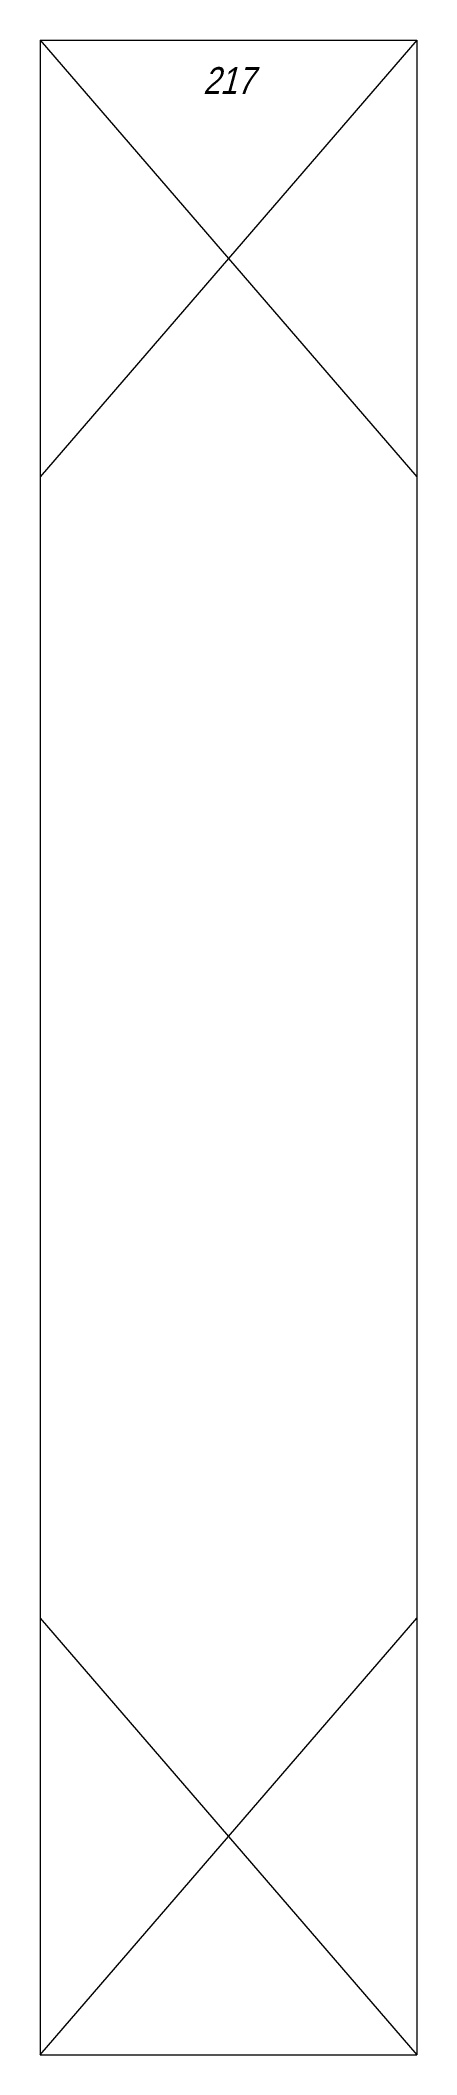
# Model space of a CAD drawing. Header units: millimetres. Extents: x 0 to 28, y -75 to 75.
import ezdxf
from ezdxf.enums import TextEntityAlignment as Align

# ---------------------------------------------------------------- set-up
doc = ezdxf.new("R2010")
doc.units = ezdxf.units.MM
doc.header["$LTSCALE"] = 0.5
doc.layers.get('0').update_dxf_attribs({"color": 9, "lineweight": 15})
doc.layers.add('Namebox', color=9, linetype='Continuous', lineweight=20)
doc.styles.add('Longhand', font='vnfont.shx', dxfattribs={"width": 0.85, "oblique": 15})

msp = doc.modelspace()

# ---------------------------------------------------------------- linework, layer by layer
at = {"ltscale": 0.5}
for p, q in [((0, 75), (0, -75)), ((0, 75), (28, 75)), ((0, 75), (28, 42.5)), ((28, 75), (0, 42.5)), ((28, 75), (28, -75)), ((0, -42.5), (28, -75)), ((0, -75), (28, -42.5)), ((0, -75), (28, -75))]:
    msp.add_line(p, q, dxfattribs=at)

# ---------------------------------------------------------------- texts
at = {"layer": 'Namebox', "color": 4, "style": 'Longhand', "oblique": 15, "width": 0.85}
msp.add_text('217', height=2, dxfattribs=at).set_placement((14, 73), align=Align.TOP_CENTER)

doc.saveas('drawing.dxf')
